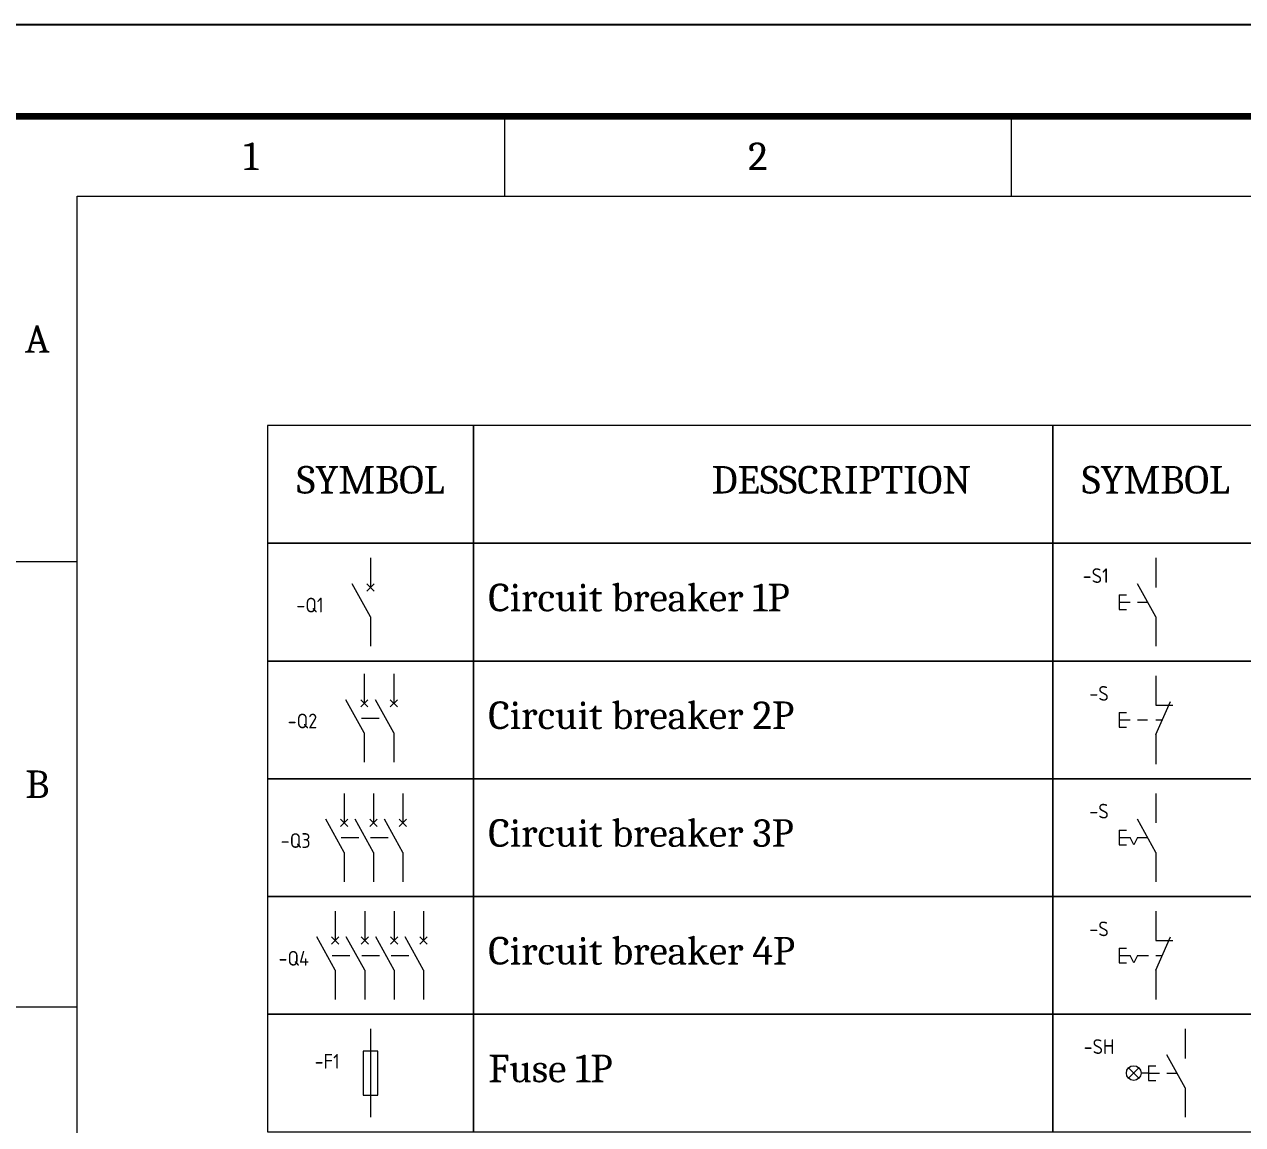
# Model space of a CAD drawing. Header units: millimetres. Extents: x -116965 to 323937, y 291661 to 566926.
# Drawn here: x -74837 to -72982, y 316115 to 317790 of the extents above; entities that cross this region are included whole.
import ezdxf
from ezdxf.enums import TextEntityAlignment as Align

# ---------------------------------------------------------------- set-up
doc = ezdxf.new("R2010")
doc.units = ezdxf.units.MM
doc.layers.get('0').update_dxf_attribs({"lineweight": 18})
for name, color, linetype, lineweight in [('LINK', 7, 'Continuous', 13), ('SYMS', 7, 'Continuous', 13), ('TAGS', 150, 'Continuous', 13)]:
    doc.layers.add(name, color=color, linetype=linetype, lineweight=lineweight)
doc.styles.add('hwBorder', font='Cambria.ttf')
doc.styles.add('hwTech', font='Cambria.ttf')
doc.styles.add('WD_IEC', font='ISOCP2.shx', dxfattribs={"width": 0.9})

# ---------------------------------------------------------------- blocks, each defined once
blk = doc.blocks.new('*U1980')
at = {"color": 5}
for p, q in [((37.568, 198.621), (37.568, 194.282)), ((65.136, 198.621), (65.136, 194.282)), ((10, 174.419), (14.339, 174.419)), ((10, 150.216), (14.339, 150.216))]:
    blk.add_line(p, q, dxfattribs=at)
at = {"color": 5, "const_width": 0.35}
blk.add_lwpolyline([(10, 198.621), (285.679, 198.621), (285.679, 5), (10, 5)], close=True, dxfattribs=at)
at = {"color": 5}
blk.add_lwpolyline([(14.339, 194.282), (281.339, 194.282), (281.339, 9.339), (14.339, 9.339)], close=True, dxfattribs=at)
at = {"layer": 'Defpoints', "color": 4}
blk.add_lwpolyline([(0, 203.621), (290.679, 203.621), (290.679, 0), (0, 0)], close=True, dxfattribs=at)
at = {"color": 253, "style": 'hwBorder'}
for s, p in [('1', (23.784, 196.452)), ('2', (51.352, 196.452)), ('A', (12.17, 186.52)), ('B', (12.17, 162.317))]:
    blk.add_text(s, height=1.5, dxfattribs=at).set_placement(p, align=Align.MIDDLE_CENTER)
at = {"color": 6, "style": 'hwBorder', "flags": 8}
for tag, p in [("DWG'SNAME", (266.339, 58.998)), ("DWG'SCODE2", (266.339, 51.052))]:
    blk.add_attdef(tag, text='', height=1.5, dxfattribs=at).set_placement(p, align=Align.MIDDLE_CENTER)
at = {"color": 253, "style": 'hwBorder', "flags": 8}
for tag, p in [('REV_MODIFY0', (264.339, 44.1)), ('REV_DATE0', (277.339, 44.1)), ('REV_0', (253.339, 43.788)), ('REV_MODIFY1', (264.339, 40.789)), ('REV_DATE1', (277.339, 40.789)), ('REV_1', (253.339, 40.477)), ('REV_MODIFY2', (264.339, 37.479)), ('REV_DATE2', (277.339, 37.479)), ('REV_2', (253.339, 37.166)), ('REV_MODIFY3', (264.339, 34.169)), ('REV_DATE3', (277.339, 34.169)), ('REV_3', (253.339, 33.856)), ('REV_MODIFY4', (264.339, 30.858)), ('REV_DATE4', (277.339, 30.858)), ('REV_4', (253.339, 30.545))]:
    blk.add_attdef(tag, text='', height=1, dxfattribs=at).set_placement(p, align=Align.MIDDLE_CENTER)
at = {"color": 6, "style": 'hwBorder', "flags": 8}
for tag, p in [('TOLERANCE', (261.539, 27.216)), ('PAGE', (259.339, 15.298))]:
    blk.add_attdef(tag, text='', height=1.5, dxfattribs=at).set_placement(p, align=Align.MIDDLE_LEFT)
blk = doc.blocks.new('VCB1')
for p, q in [((0, 7.5), (0, 2.5)), ((0, -2.5), (-3.12, 3.12)), ((0.62, 1.88), (-0.62, 3.12)), ((-0.62, 1.88), (0.62, 3.12)), ((0, -2.5), (0, -7.5))]:
    blk.add_line(p, q)
at = {"style": 'WD_IEC'}
for tag, p in [('INST', (-8, 5.25)), ('LOC', (-8, 1.75)), ('TAG1', (-8, -1.75)), ('RATING1', (-8, -6.35)), ('DESC1', (-8, -14.35)), ('DESC2', (-8, -17.85)), ('DESC3', (-8, -21.35))]:
    blk.add_attdef(tag, text='', height=2.5, dxfattribs=at).set_placement(p, align=Align.RIGHT)
blk.add_attdef('TERM01', text='', height=2, rotation=90, dxfattribs=at).set_placement((-1, 7.5), align=Align.RIGHT)
at = {"style": 'WD_IEC', "flags": 1}
for tag, p, height in [('X2TERM01', (0, 7.5), 0.32), ('MFG', (2.75, 6.5), 1.5), ('CAT', (2.75, 4), 1.5), ('X4LINK', (-2, 0), 0.32), ('X1LINK', (-0.5, 0), 0.32), ('X8TERM02', (0, -7.5), 0.32), ('ASSYCODE', (1, -9), 1), ('FAMILY', (1, -10.5), 1), ('CATDESC', (1, -12), 1), ('CONTACT', (1, -13.5), 1), ('COMMON', (2.25, -14.75), 1)]:
    blk.add_attdef(tag, p, '', height=height, dxfattribs=at)
at = {"style": 'WD_IEC'}
blk.add_attdef('TERM02', (-1, -7.5), '', height=2, rotation=90, dxfattribs=at)
at = {"lineweight": 15, "style": 'WD_IEC'}
blk.add_attdef('XREF', text='', height=2.5, dxfattribs=at).set_placement((-8, -10.35), align=Align.RIGHT)
blk = doc.blocks.new('VCB2')
for p, q in [((0, 7.5), (0, 2.5)), ((0, -2.5), (-3.12, 3.12)), ((0.62, 1.88), (-0.62, 3.12)), ((-0.62, 1.88), (0.62, 3.12)), ((0, -2.5), (0, -7.5))]:
    blk.add_line(p, q)
at = {"style": 'WD_IEC'}
blk.add_attdef('TERM01', text='', height=2, rotation=90, dxfattribs=at).set_placement((-1, 7.5), align=Align.RIGHT)
at = {"style": 'WD_IEC', "flags": 1}
for tag, p, height in [('X2TERM01', (0, 7.5), 0.32), ('X4LINK', (-2.5, 0), 0.32), ('X1LINK', (-0.5, 0), 0.32), ('X8TERM02', (0, -7.5), 0.32), ('FAMILY', (1, -10.5), 1), ('CONTACT', (1, -13.5), 1)]:
    blk.add_attdef(tag, p, '', height=height, dxfattribs=at)
at = {"style": 'WD_IEC'}
for tag, p in [('INST', (-8, 2.65)), ('LOC', (-8, -0.35)), ('TAG2', (-8, -3.35)), ('DESC1', (-8, -13.35)), ('DESC2', (-8, -16.35)), ('DESC3', (-8, -19.35))]:
    blk.add_attdef(tag, text='', height=2.5, dxfattribs=at).set_placement(p, align=Align.RIGHT)
blk.add_attdef('TERM02', (-1, -7.5), '', height=2, rotation=90, dxfattribs=at)
at = {"style": 'WD_IEC', "flags": 1}
blk.add_attdef('RATING1', text='', height=2.5, dxfattribs=at).set_placement((-8, -6.35), align=Align.RIGHT)
at = {"lineweight": 15, "style": 'WD_IEC'}
blk.add_attdef('XREF', text='', height=2.5, dxfattribs=at).set_placement((-8, -10.35), align=Align.RIGHT)
blk = doc.blocks.new('VFU1')
blk.add_line((0, 7.5), (0, -7.5))
blk.add_lwpolyline([(-1.25, 3.75), (-1.25, -3.75), (1.25, -3.75), (1.25, 3.75)], close=True)
at = {"style": 'WD_IEC'}
for tag, p in [('INST', (-5.25, 7.75)), ('LOC', (-5.25, 4.25)), ('TAG1', (-5.25, 0.75)), ('RATING1', (-5.25, -3.75)), ('XREF', (-5.25, -7.75)), ('DESC1', (-5.25, -11.6)), ('DESC2', (-5.25, -15.1)), ('DESC3', (-5.25, -18.6))]:
    blk.add_attdef(tag, text='', height=2.5, dxfattribs=at).set_placement(p, align=Align.RIGHT)
blk.add_attdef('TERM01', text='', height=2, rotation=90, dxfattribs=at).set_placement((-1, 7.5), align=Align.RIGHT)
at = {"style": 'WD_IEC', "flags": 1}
for tag, p, height in [('X2TERM01', (0, 7.5), 0.32), ('MFG', (2.75, 6.5), 1.5), ('CAT', (2.75, 4), 1.5), ('X4LINK', (-1.25, 0), 0.32), ('X1LINK', (1.25, 0), 0.32), ('ASSYCODE', (2.25, -4), 1), ('FAMILY', (2.25, -5.5), 1), ('CATDESC', (2.25, -7), 1), ('X8TERM02', (0, -7.5), 0.32)]:
    blk.add_attdef(tag, p, '', height=height, dxfattribs=at)
at = {"style": 'WD_IEC'}
blk.add_attdef('TERM02', (-1, -7.5), '', height=2, rotation=90, dxfattribs=at)
blk = doc.blocks.new('VPB11')
for p, q in [((0, 7.5), (0, 2.5)), ((0, -2.5), (-3.125, 3.125)), ((-6.25, 1.25), (-6.25, -1.25)), ((-6.25, 1.25), (-5, 1.25)), ((-6.25, 0), (-4.375, 0)), ((-3.125, 0), (-1.389, 0)), ((-6.25, -1.25), (-5, -1.25)), ((0, -2.5), (0, -7.5))]:
    blk.add_line(p, q)
at = {"style": 'WD_IEC'}
for tag, p in [('INST', (-8, 10.25)), ('LOC', (-8, 6.75)), ('TAG1', (-8, 3.25)), ('DESC1', (-8, -10.35)), ('DESC2', (-8, -13.85)), ('DESC3', (-8, -17.35))]:
    blk.add_attdef(tag, text='', height=2.5, dxfattribs=at).set_placement(p, align=Align.RIGHT)
blk.add_attdef('TERM01', text='', height=2, rotation=90, dxfattribs=at).set_placement((-1, 7.5), align=Align.RIGHT)
at = {"style": 'WD_IEC', "flags": 1}
for tag, p, height in [('X2TERM01', (0, 7.5), 0.32), ('CONTACT', (0.5, 4.5), 1), ('COMMON', (1.75, 3.25), 1), ('X1LINK', (0, 0), 0.32), ('ASSYCODE', (1, -4), 1), ('FAMILY', (1, -5.5), 1), ('CATDESC', (1, -7), 1), ('X8TERM02', (0, -7.5), 0.32)]:
    blk.add_attdef(tag, p, '', height=height, dxfattribs=at)
at = {"style": 'WD_IEC', "flags": 9}
for tag, p in [('MFG', (-8.5, -0.25)), ('CAT', (-8.5, -2.75))]:
    blk.add_attdef(tag, text='', height=1.5, dxfattribs=at).set_placement(p, align=Align.RIGHT)
at = {"style": 'WD_IEC'}
blk.add_attdef('TERM02', (-1, -7.5), '', height=2, rotation=90, dxfattribs=at)
at = {"lineweight": 15, "style": 'WD_IEC'}
blk.add_attdef('XREF', text='', height=2.5, dxfattribs=at).set_placement((-8, -6.35), align=Align.RIGHT)
blk = doc.blocks.new('VPB12')
for p, q in [((0, 7.5), (0, 2.5)), ((0, -2.5), (2.5, 3.12)), ((0, 2.5), (2.87, 2.5)), ((-6.25, 1.25), (-6.25, -1.25)), ((-6.25, 1.25), (-5, 1.25)), ((-6.25, 0), (-4.38, 0)), ((-3.12, 0), (-1.39, 0)), ((0, 0), (1.11, 0)), ((-6.25, -1.25), (-5, -1.25)), ((0, -2.5), (0, -7.5))]:
    blk.add_line(p, q)
at = {"style": 'WD_IEC'}
for tag, p in [('INST', (-8, 10.25)), ('LOC', (-8, 6.75)), ('TAG1', (-8, 3.25)), ('DESC1', (-8, -10.35)), ('DESC2', (-8, -13.85)), ('DESC3', (-8, -17.35))]:
    blk.add_attdef(tag, text='', height=2.5, dxfattribs=at).set_placement(p, align=Align.RIGHT)
blk.add_attdef('TERM01', text='', height=2, rotation=90, dxfattribs=at).set_placement((-1, 7.5), align=Align.RIGHT)
at = {"style": 'WD_IEC', "flags": 1}
for tag, p, height in [('X2TERM01', (0, 7.5), 0.32), ('CONTACT', (0.5, 4.5), 1), ('COMMON', (1.75, 3.25), 1), ('X1LINK', (1.5, 0), 0.32), ('ASSYCODE', (1, -4), 1), ('FAMILY', (1, -5.5), 1), ('CATDESC', (1, -7), 1), ('X8TERM02', (0, -7.5), 0.32)]:
    blk.add_attdef(tag, p, '', height=height, dxfattribs=at)
at = {"style": 'WD_IEC', "flags": 9}
for tag, p in [('MFG', (-8.5, -0.25)), ('CAT', (-8.5, -2.75))]:
    blk.add_attdef(tag, text='', height=1.5, dxfattribs=at).set_placement(p, align=Align.RIGHT)
at = {"style": 'WD_IEC'}
blk.add_attdef('TERM02', (-1, -7.5), '', height=2, rotation=90, dxfattribs=at)
at = {"lineweight": 15, "style": 'WD_IEC'}
blk.add_attdef('XREF', text='', height=2.5, dxfattribs=at).set_placement((-8, -6.35), align=Align.RIGHT)
blk = doc.blocks.new('VPB11L')
for p, q in [((0, 7.5), (0, 2.5)), ((0, -2.5), (-3.125, 3.125)), ((-6.25, 1.25), (-6.25, -1.25)), ((-6.25, 1.25), (-5, 1.25)), ((-6.25, 0), (-4.375, 0)), ((-3.75, -1.25), (-4.375, 0)), ((-3.125, 0), (-3.75, -1.25)), ((-3.125, 0), (-1.389, 0)), ((-6.25, -1.25), (-5, -1.25)), ((0, -2.5), (0, -7.5))]:
    blk.add_line(p, q)
at = {"style": 'WD_IEC'}
for tag, p in [('INST', (-8, 10.25)), ('LOC', (-8, 6.75)), ('TAG1', (-8, 3.25)), ('DESC1', (-8, -10.35)), ('DESC2', (-8, -13.85)), ('DESC3', (-8, -17.35))]:
    blk.add_attdef(tag, text='', height=2.5, dxfattribs=at).set_placement(p, align=Align.RIGHT)
blk.add_attdef('TERM01', text='', height=2, rotation=90, dxfattribs=at).set_placement((-1, 7.5), align=Align.RIGHT)
at = {"style": 'WD_IEC', "flags": 1}
for tag, p, height in [('X2TERM01', (0, 7.5), 0.32), ('CONTACT', (0.5, 4.5), 1), ('COMMON', (1.75, 3.25), 1), ('X1LINK', (0, 0), 0.32), ('ASSYCODE', (1, -4), 1), ('FAMILY', (1, -5.5), 1), ('CATDESC', (1, -7), 1), ('X8TERM02', (0, -7.5), 0.32)]:
    blk.add_attdef(tag, p, '', height=height, dxfattribs=at)
at = {"style": 'WD_IEC', "flags": 9}
for tag, p in [('MFG', (-8.5, -0.25)), ('CAT', (-8.5, -2.75))]:
    blk.add_attdef(tag, text='', height=1.5, dxfattribs=at).set_placement(p, align=Align.RIGHT)
at = {"style": 'WD_IEC'}
blk.add_attdef('TERM02', (-1, -7.5), '', height=2, rotation=90, dxfattribs=at)
at = {"lineweight": 15, "style": 'WD_IEC'}
blk.add_attdef('XREF', text='', height=2.5, dxfattribs=at).set_placement((-8, -6.35), align=Align.RIGHT)
blk = doc.blocks.new('VPB12L')
for p, q in [((0, 7.5), (0, 2.5)), ((0, -2.5), (2.5, 3.125)), ((0, 2.5), (2.8678, 2.5)), ((-6.25, 1.25), (-6.25, -1.25)), ((-6.25, 1.25), (-5, 1.25)), ((-6.25, 0), (-4.375, 0)), ((-3.75, -1.25), (-4.375, 0)), ((-3.125, 0), (-3.75, -1.25)), ((-3.125, 0), (-1.25, 0)), ((0, 0), (1.1111, 0)), ((-6.25, -1.25), (-5, -1.25)), ((0, -2.5), (0, -7.5))]:
    blk.add_line(p, q)
at = {"style": 'WD_IEC'}
for tag, p in [('INST', (-8, 10.25)), ('LOC', (-8, 6.75)), ('TAG1', (-8, 3.25)), ('DESC1', (-8, -10.35)), ('DESC2', (-8, -13.85)), ('DESC3', (-8, -17.35))]:
    blk.add_attdef(tag, text='', height=2.5, dxfattribs=at).set_placement(p, align=Align.RIGHT)
blk.add_attdef('TERM01', text='', height=2, rotation=90, dxfattribs=at).set_placement((-1, 7.5), align=Align.RIGHT)
at = {"style": 'WD_IEC', "flags": 1}
for tag, p, height in [('X2TERM01', (0, 7.5), 0.32), ('CONTACT', (0.5, 4.5), 1), ('COMMON', (1.75, 3.25), 1), ('X1LINK', (1.5, 0), 0.32), ('ASSYCODE', (1, -4), 1), ('FAMILY', (1, -5.5), 1), ('CATDESC', (1, -7), 1), ('X8TERM02', (0, -7.5), 0.32)]:
    blk.add_attdef(tag, p, '', height=height, dxfattribs=at)
at = {"style": 'WD_IEC', "flags": 9}
for tag, p in [('MFG', (-8.5, -0.25)), ('CAT', (-8.5, -2.75))]:
    blk.add_attdef(tag, text='', height=1.5, dxfattribs=at).set_placement(p, align=Align.RIGHT)
at = {"style": 'WD_IEC'}
blk.add_attdef('TERM02', (-1, -7.5), '', height=2, rotation=90, dxfattribs=at)
at = {"lineweight": 15, "style": 'WD_IEC'}
blk.add_attdef('XREF', text='', height=2.5, dxfattribs=at).set_placement((-8, -6.35), align=Align.RIGHT)
blk = doc.blocks.new('VPB11S75')
for p, q in [((0, 7.5), (0, 2.5)), ((0, -2.5), (-3.13, 3.13)), ((-9.63, -0.88), (-7.87, 0.88)), ((-7.87, -0.88), (-9.63, 0.88)), ((-6.25, 0), (-7.5, 0)), ((-6.25, 1.25), (-6.25, -1.25)), ((-6.25, 1.25), (-5, 1.25)), ((-6.25, 0), (-4.38, 0)), ((-3.13, 0), (-1.39, 0)), ((-6.25, -1.25), (-5, -1.25)), ((0, -2.5), (0, -7.5))]:
    blk.add_line(p, q)
blk.add_circle((-8.75, 0), 1.25)
at = {"style": 'WD_IEC'}
for tag, p in [('INST', (-12.03, 9.25)), ('LOC', (-12.03, 6.25)), ('TAG1', (-12.03, 3.25)), ('DESC1', (-12.03, -9.35)), ('DESC2', (-12.03, -12.35)), ('DESC3', (-12.03, -15.35))]:
    blk.add_attdef(tag, text='', height=2.5, dxfattribs=at).set_placement(p, align=Align.RIGHT)
blk.add_attdef('TERM01', text='', height=2, rotation=90, dxfattribs=at).set_placement((-1, 7.5), align=Align.RIGHT)
at = {"style": 'WD_IEC', "flags": 1}
for tag, p, height in [('X2TERM01', (0, 7.5), 0.32), ('CONTACT', (0.5, 4.5), 1), ('COMMON', (1.75, 3.25), 1), ('X1LINK', (0, 0), 0.32), ('ASSYCODE', (1, -4), 1), ('FAMILY', (1, -5.5), 1), ('CATDESC', (1, -7), 1), ('X8TERM02', (0, -7.5), 0.32)]:
    blk.add_attdef(tag, p, '', height=height, dxfattribs=at)
at = {"style": 'WD_IEC', "flags": 9}
for tag, p in [('MFG', (-12.53, -0.25)), ('CAT', (-12.53, -2.75))]:
    blk.add_attdef(tag, text='', height=1.5, dxfattribs=at).set_placement(p, align=Align.RIGHT)
at = {"style": 'WD_IEC'}
blk.add_attdef('TERM02', (-1, -7.5), '', height=2, rotation=90, dxfattribs=at)
at = {"lineweight": 15, "style": 'WD_IEC'}
blk.add_attdef('XREF', text='', height=2.5, dxfattribs=at).set_placement((-12.03, -6.35), align=Align.RIGHT)

msp = doc.modelspace()

# ---------------------------------------------------------------- linework, layer by layer
at = {"color": 0}
for points in [[(-74466.570109, 316999.845028), (-74152.970109, 316999.845028), (-74152.970109, 317179.045028), (-74466.570109, 317179.045028)], [(-74152.970109, 316999.845028), (-73270.970109, 316999.845028), (-73270.970109, 317179.045028), (-74152.970109, 317179.045028)], [(-73270.970109, 316999.845028), (-72957.370109, 316999.845028), (-72957.370109, 317179.045028), (-73270.970109, 317179.045028)], [(-74466.570109, 316820.645028), (-74152.970109, 316820.645028), (-74152.970109, 316999.845028), (-74466.570109, 316999.845028)], [(-74152.970109, 316820.645028), (-73270.970109, 316820.645028), (-73270.970109, 316999.845028), (-74152.970109, 316999.845028)], [(-73270.970109, 316820.645028), (-72957.370109, 316820.645028), (-72957.370109, 316999.845028), (-73270.970109, 316999.845028)], [(-74466.570109, 316641.445028), (-74152.970109, 316641.445028), (-74152.970109, 316820.645028), (-74466.570109, 316820.645028)], [(-74152.970109, 316641.445028), (-73270.970109, 316641.445028), (-73270.970109, 316820.645028), (-74152.970109, 316820.645028)], [(-73270.970109, 316641.445028), (-72957.370109, 316641.445028), (-72957.370109, 316820.645028), (-73270.970109, 316820.645028)], [(-74466.570109, 316462.245028), (-74152.970109, 316462.245028), (-74152.970109, 316641.445028), (-74466.570109, 316641.445028)], [(-74152.970109, 316462.245028), (-73270.970109, 316462.245028), (-73270.970109, 316641.445028), (-74152.970109, 316641.445028)], [(-73270.970109, 316462.245028), (-72957.370109, 316462.245028), (-72957.370109, 316641.445028), (-73270.970109, 316641.445028)], [(-74466.570109, 316283.045028), (-74152.970109, 316283.045028), (-74152.970109, 316462.245028), (-74466.570109, 316462.245028)], [(-74152.970109, 316283.045028), (-73270.970109, 316283.045028), (-73270.970109, 316462.245028), (-74152.970109, 316462.245028)], [(-73270.970109, 316283.045028), (-72957.370109, 316283.045028), (-72957.370109, 316462.245028), (-73270.970109, 316462.245028)], [(-74466.570109, 316103.845028), (-74152.970109, 316103.845028), (-74152.970109, 316283.045028), (-74466.570109, 316283.045028)], [(-74152.970109, 316103.845028), (-73270.970109, 316103.845028), (-73270.970109, 316283.045028), (-74152.970109, 316283.045028)], [(-73270.970109, 316103.845028), (-72957.370109, 316103.845028), (-72957.370109, 316283.045028), (-73270.970109, 316283.045028)]]:
    msp.add_lwpolyline(points, close=True, dxfattribs=at)
at = {"layer": 'LINK', "ltscale": 5}
for points in [[(-74323.770075, 316733.84504), (-74296.890075, 316733.84504)], [(-74354.570109, 316551.845028), (-74327.690109, 316551.845028)], [(-74309.770109, 316551.845028), (-74282.890109, 316551.845028)], [(-74368.010109, 316372.645028), (-74341.130109, 316372.645028)], [(-74323.210109, 316372.645028), (-74296.330109, 316372.645028)], [(-74278.410109, 316372.645028), (-74251.530109, 316372.645028)]]:
    msp.add_lwpolyline(points, dxfattribs=at)

# ---------------------------------------------------------------- block references
at = {"ltscale": 5, "xscale": 28, "yscale": 28, "zscale": 28}
msp.add_blockref('*U1980', (-75157.982352, 312088.154046), dxfattribs=at)
at = {"layer": 'SYMS', "ltscale": 5}
ref = msp.add_blockref('VCB1', (-74309.770109, 316910.245028), dxfattribs=dict(at, xscale=8.959999999999999, yscale=8.959999999999999, zscale=8.959999999999999))
ref.add_attrib('TAG1', '-Q1', dxfattribs={"layer": 'TAGS', "height": 22.4, "style": 'WD_IEC'}).set_placement((-74381.450109, 316894.565028), align=Align.RIGHT)
ref = msp.add_blockref('VPB11', (-73114.170109, 316910.245028), dxfattribs=dict(at, xscale=8.959999999999999, yscale=8.959999999999999, zscale=8.959999999999999))
ref.add_attrib('TAG1', '-S1', dxfattribs={"layer": 'TAGS', "height": 22.4, "style": 'WD_IEC'}).set_placement((-73185.850109, 316939.365028), align=Align.RIGHT)
ref = msp.add_blockref('VCB1', (-74319.290042, 316733.845053), dxfattribs=dict(at, xscale=8.959999999999999, yscale=8.959999999999999, zscale=8.959999999999999))
ref.add_attrib('TAG1', '-Q2', dxfattribs={"layer": 'TAGS', "height": 22.4, "style": 'WD_IEC'}).set_placement((-74390.970042, 316718.165053), align=Align.RIGHT)
at = {"layer": 'SYMS', "ltscale": 5, "xscale": 8.959999999999999, "yscale": 8.959999999999999, "zscale": 8.959999999999999}
for p in [(-74274.490042, 316733.845053), (-74305.290075, 316551.84504), (-74260.490075, 316551.84504), (-74318.730075, 316372.64504), (-74273.930075, 316372.64504), (-74229.130075, 316372.64504)]:
    msp.add_blockref('VCB2', p, dxfattribs=at)
at = {"layer": 'SYMS', "ltscale": 5}
ref = msp.add_blockref('VPB12', (-73114.170109, 316731.045028), dxfattribs=dict(at, xscale=8.959999999999999, yscale=8.959999999999999, zscale=8.959999999999999))
ref.add_attrib('TAG1', '-S', dxfattribs={"layer": 'TAGS', "height": 22.4, "style": 'WD_IEC'}).set_placement((-73185.850109, 316760.165028), align=Align.RIGHT)
ref = msp.add_blockref('VCB1', (-74350.090075, 316551.84504), dxfattribs=dict(at, xscale=8.959999999999999, yscale=8.959999999999999, zscale=8.959999999999999))
ref.add_attrib('TAG1', '-Q3', dxfattribs={"layer": 'TAGS', "height": 22.4, "style": 'WD_IEC'}).set_placement((-74401.132303, 316536.165041), align=Align.RIGHT)
ref = msp.add_blockref('VPB11L', (-73114.170108, 316551.845028), dxfattribs=dict(at, xscale=8.959999999999999, yscale=8.959999999999999, zscale=8.959999999999999))
ref.add_attrib('TAG1', '-S', dxfattribs={"layer": 'TAGS', "height": 22.4, "style": 'WD_IEC'}).set_placement((-73185.850108, 316580.965028), align=Align.RIGHT)
ref = msp.add_blockref('VCB1', (-74363.530075, 316372.64504), dxfattribs=dict(at, xscale=8.959999999999999, yscale=8.959999999999999, zscale=8.959999999999999))
ref.add_attrib('TAG1', '-Q4', dxfattribs={"layer": 'TAGS', "height": 22.4, "style": 'WD_IEC'}).set_placement((-74403.543065, 316356.965041), align=Align.RIGHT)
ref = msp.add_blockref('VPB12L', (-73114.170109, 316372.645028), dxfattribs=dict(at, xscale=8.959999999999999, yscale=8.959999999999999, zscale=8.959999999999999))
ref.add_attrib('TAG1', '-S', dxfattribs={"layer": 'TAGS', "height": 22.4, "style": 'WD_IEC'}).set_placement((-73185.850109, 316401.765028), align=Align.RIGHT)
ref = msp.add_blockref('VFU1', (-74309.770109, 316193.445028), dxfattribs=dict(at, xscale=8.959999999999999, yscale=8.959999999999999, zscale=8.959999999999999))
ref.add_attrib('TAG1', '-F1', dxfattribs={"layer": 'TAGS', "height": 22.4, "style": 'WD_IEC'}).set_placement((-74356.810109, 316200.165028), align=Align.RIGHT)
ref = msp.add_blockref('VPB11S75', (-73069.370109, 316193.445028), dxfattribs=dict(at, xscale=8.959999999999999, yscale=8.959999999999999, zscale=8.959999999999999))
ref.add_attrib('TAG1', '-SH', dxfattribs={"layer": 'TAGS', "height": 22.4, "style": 'WD_IEC'}).set_placement((-73177.135923, 316222.565029), align=Align.RIGHT)

# ---------------------------------------------------------------- texts
at = {"color": 3, "style": 'hwTech'}
for s, p in [('SYMBOL', (-74309.770109, 317096.445028)), ('DESSCRIPTION', (-73592.970109, 317096.445028)), ('SYMBOL', (-73114.170109, 317096.445028))]:
    msp.add_text(s, height=42, dxfattribs=at).set_placement(p, align=Align.MIDDLE_CENTER)
at = {"color": 0, "style": 'hwTech'}
for s, p in [('Circuit breaker 1P', (-74130.570109, 316917.245028)), ('Circuit breaker 2P', (-74130.570109, 316738.045028)), ('Circuit breaker 3P', (-74130.570109, 316558.845028)), ('Circuit breaker 4P', (-74130.570109, 316379.645028)), ('Fuse 1P', (-74130.570109, 316200.445028))]:
    msp.add_text(s, height=42, dxfattribs=at).set_placement(p, align=Align.MIDDLE_LEFT)

doc.saveas('drawing.dxf')
